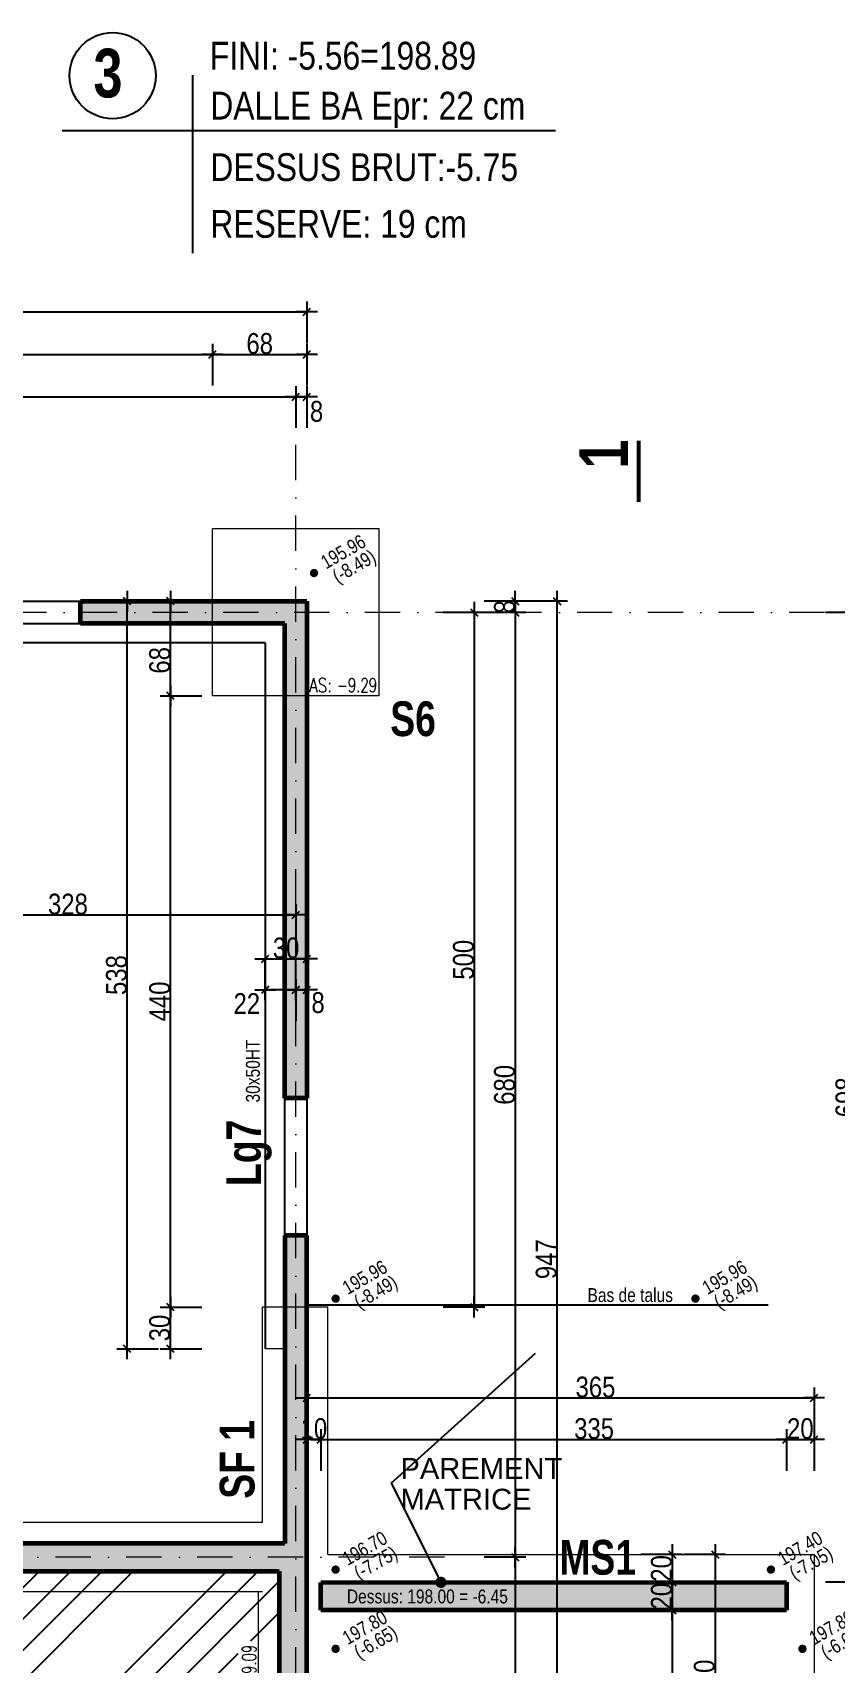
# Model space of a CAD drawing. Header units: centimetres. Extents: x 16433 to 114398, y -50094 to -12305.
# Drawn here: x 56530 to 57108, y -37058 to -35885 of the extents above; entities that cross this region are included whole.
import ezdxf
from ezdxf.enums import TextEntityAlignment as Align

# ---------------------------------------------------------------- set-up
doc = ezdxf.new("R2010")
doc.units = ezdxf.units.CM
doc.header["$LTSCALE"] = 0.5
doc.linetypes.add('TIRETPTX2', pattern=[50.8, 25.4, -12.7, 0, -12.7])
doc.layers.get('DEFPOINTS').update_dxf_attribs({"linetype": 'CONTINUOUS'})
for name, color, linetype in [('01_cote_gen', 4, 'CONTINUOUS'), ('01_linteaux', 2, 'CONTINUOUS'), ('01_poch_murs', 253, 'CONTINUOUS'), ('01_texte', 230, 'CONTINUOUS'), ('AA_COTES', 2, 'CONTINUOUS')]:
    doc.layers.add(name, color=color, linetype=linetype)
for name, color, linetype, lineweight in [('01_murs_coup', 5, 'CONTINUOUS', 60), ('01_sem', 42, 'CONTINUOUS', 15), ('01_tram_axes', 2, 'TIRETPTX2', 9)]:
    doc.layers.add(name, color=color, linetype=linetype, lineweight=lineweight)
doc.styles.add('ARIAL', font='arial.ttf')
doc.styles.add('ARIAL NA', font='ARIALN.TTF')
doc.styles.add('impact', font='impact.ttf')
doc.styles.add('MATTE_TXT', font='arial.ttf')
doc.styles.add('SIMPLEX1', font='SIMPLEX.shx', dxfattribs={"width": 0.8, "height": 10})
doc.styles.add('STYLE2', font='ARIALN.TTF')
doc.dimstyles.new('JB50', dxfattribs={"dimscale": 0.1, "dimtxt": 150, "dimasz": 15, "dimexe": 0.1, "dimexo": 0.1, "dimgap": 0.09, "dimtad": 1, "dimdec": 1, "dimdsep": 46, "dimtxsty": 'STYLE2', "dimblk1": 'BOND_G', "dimblk2": 'BOND_D', "dimsah": 1, "dimcen": 1.5, "dimdle": 0.01, "dimse1": 1, "dimse2": 1, "dimclrd": 4, "dimclre": 2, "dimclrt": 6, "dimazin": 2, "dimtfac": 2.333333, "dimtdec": 1, "dimtix": 1, "dimtmove": 2, "dimatfit": 3, "dimldrblk": 'BOND_G', "dimfxl": 1, "dimtolj": 1, "dimtzin": 0, "dimarcsym": 0})

# ---------------------------------------------------------------- blocks, each defined once
blk = doc.blocks.new('BOND_G')
at = {"layer": 'AA_COTES', "color": 0}
for p, q in [((0, -5), (0, 15)), ((5, 0), (-5, 0)), ((1.77, 1.77), (-1.77, -1.77))]:
    blk.add_line(p, q, dxfattribs=at)
blk = doc.blocks.new('BOND_D')
at = {"layer": 'AA_COTES', "color": 0}
for p, q in [((5, 0), (-5, 0)), ((-1.77, -1.77), (1.77, 1.77)), ((0, 5), (0, -15))]:
    blk.add_line(p, q, dxfattribs=at)
blk = doc.blocks.new('*D3210')
at = {"layer": '01_cote_gen', "color": 4, "lineweight": -2, "transparency": 16777216}
blk.add_line((56848.2, -36303.3), (56848.2, -36800.3), dxfattribs=at)
at = {"layer": 'DEFPOINTS', "color": 0}
for p in [(56826.8, -36301.8), (56745.8, -36801.8), (56848.2, -36801.8)]:
    blk.add_point(p, dxfattribs=at)
at = {"layer": '01_cote_gen', "color": 4, "lineweight": -2, "transparency": 16777216, "xscale": 1.5, "yscale": 1.5, "zscale": 1.5}
for name, p, rotation in [('BOND_G', (56848.2, -36301.8), 90), ('BOND_D', (56848.2, -36801.8), 270)]:
    blk.add_blockref(name, p, dxfattribs=dict(at, rotation=rotation))
at = {"layer": '01_cote_gen', "color": 6, "transparency": 16777216, "insert": (56840.5, -36551.8), "char_height": 15, "attachment_point": 5, "rotation": 90, "style": 'STYLE2'}
blk.add_mtext('\\A1;500', dxfattribs=at)
blk = doc.blocks.new('*D3212')
at = {"layer": '01_cote_gen', "color": 4, "lineweight": -2, "transparency": 16777216}
blk.add_line((55962.3, -36146.6), (56718.3, -36146.6), dxfattribs=at)
at = {"layer": 'DEFPOINTS', "color": 0}
for p in [(56719.8, -36146.6), (55960.8, -36179.4), (56719.8, -36173.1)]:
    blk.add_point(p, dxfattribs=at)
at = {"layer": '01_cote_gen', "color": 4, "lineweight": -2, "transparency": 16777216, "xscale": 1.5, "yscale": 1.5, "zscale": 1.5, "rotation": 180}
blk.add_blockref('BOND_G', (55960.8, -36146.6), dxfattribs=at)
at = {"layer": '01_cote_gen', "color": 4, "lineweight": -2, "transparency": 16777216, "xscale": 1.5, "yscale": 1.5, "zscale": 1.5}
blk.add_blockref('BOND_D', (56719.8, -36146.6), dxfattribs=at)
at = {"layer": '01_cote_gen', "color": 6, "transparency": 16777216, "insert": (56340.3, -36138.9), "char_height": 15, "attachment_point": 5, "style": 'STYLE2'}
blk.add_mtext('\\A1;759', dxfattribs=at)
blk = doc.blocks.new('*D3217')
at = {"layer": '01_cote_gen', "color": 4, "lineweight": -2, "transparency": 16777216}
blk.add_line((56022.3, -36116.1), (56658.3, -36116.1), dxfattribs=at)
at = {"layer": 'DEFPOINTS', "color": 0}
for p in [(56659.8, -36116.1), (56020.8, -36138.6), (56659.8, -36241.8)]:
    blk.add_point(p, dxfattribs=at)
at = {"layer": '01_cote_gen', "color": 4, "lineweight": -2, "transparency": 16777216, "xscale": 1.5, "yscale": 1.5, "zscale": 1.5, "rotation": 180}
blk.add_blockref('BOND_G', (56020.8, -36116.1), dxfattribs=at)
at = {"layer": '01_cote_gen', "color": 4, "lineweight": -2, "transparency": 16777216, "xscale": 1.5, "yscale": 1.5, "zscale": 1.5}
blk.add_blockref('BOND_D', (56659.8, -36116.1), dxfattribs=at)
at = {"layer": '01_cote_gen', "color": 6, "transparency": 16777216, "insert": (56340.3, -36108.4), "char_height": 15, "attachment_point": 5, "style": 'STYLE2'}
blk.add_mtext('\\A1;639', dxfattribs=at)
blk = doc.blocks.new('*D3218')
at = {"layer": '01_cote_gen', "color": 4, "lineweight": -2, "transparency": 16777216}
blk.add_line((56661.3, -36116.1), (56726.3, -36116.1), dxfattribs=at)
at = {"layer": 'DEFPOINTS', "color": 0}
for p in [(56727.8, -36116.1), (56659.8, -36138.6), (56727.8, -36286.8)]:
    blk.add_point(p, dxfattribs=at)
at = {"layer": '01_cote_gen', "color": 4, "lineweight": -2, "transparency": 16777216, "xscale": 1.5, "yscale": 1.5, "zscale": 1.5, "rotation": 180}
blk.add_blockref('BOND_G', (56659.8, -36116.1), dxfattribs=at)
at = {"layer": '01_cote_gen', "color": 4, "lineweight": -2, "transparency": 16777216, "xscale": 1.5, "yscale": 1.5, "zscale": 1.5}
blk.add_blockref('BOND_D', (56727.8, -36116.1), dxfattribs=at)
at = {"layer": '01_cote_gen', "color": 6, "transparency": 16777216, "insert": (56693.8, -36108.4), "char_height": 15, "attachment_point": 5, "style": 'STYLE2'}
blk.add_mtext('\\A1;68', dxfattribs=at)
blk = doc.blocks.new('*D3219')
at = {"layer": '01_cote_gen', "color": 4, "lineweight": -2, "transparency": 16777216}
blk.add_line((56721.3, -36146.6), (56726.3, -36146.6), dxfattribs=at)
at = {"layer": 'DEFPOINTS', "color": 0}
for p in [(56719.8, -36139.1), (56727.8, -36138.6), (56727.8, -36146.6)]:
    blk.add_point(p, dxfattribs=at)
at = {"layer": '01_cote_gen', "color": 4, "lineweight": -2, "transparency": 16777216, "xscale": 1.5, "yscale": 1.5, "zscale": 1.5, "rotation": 180}
blk.add_blockref('BOND_G', (56719.8, -36146.6), dxfattribs=at)
at = {"layer": '01_cote_gen', "color": 4, "lineweight": -2, "transparency": 16777216, "xscale": 1.5, "yscale": 1.5, "zscale": 1.5}
blk.add_blockref('BOND_D', (56727.8, -36146.6), dxfattribs=at)
at = {"layer": '01_cote_gen', "color": 6, "transparency": 16777216, "insert": (56734.7, -36157.2), "char_height": 15, "attachment_point": 5, "style": 'STYLE2'}
blk.add_mtext('\\A1;8', dxfattribs=at)
blk = doc.blocks.new('*D3223')
at = {"layer": '01_cote_gen', "color": 4, "lineweight": -2, "transparency": 16777216}
blk.add_line((56877.7, -36303.3), (56877.7, -36980.3), dxfattribs=at)
at = {"layer": 'DEFPOINTS', "color": 0}
for p in [(56811.1, -36301.8), (56799.4, -36981.8), (56877.7, -36981.8)]:
    blk.add_point(p, dxfattribs=at)
at = {"layer": '01_cote_gen', "color": 4, "lineweight": -2, "transparency": 16777216, "xscale": 1.5, "yscale": 1.5, "zscale": 1.5}
for name, p, rotation in [('BOND_G', (56877.7, -36301.8), 90), ('BOND_D', (56877.7, -36981.8), 270)]:
    blk.add_blockref(name, p, dxfattribs=dict(at, rotation=rotation))
at = {"layer": '01_cote_gen', "color": 6, "transparency": 16777216, "insert": (56870, -36641.8), "char_height": 15, "attachment_point": 5, "rotation": 90, "style": 'STYLE2'}
blk.add_mtext('\\A1;680', dxfattribs=at)
blk = doc.blocks.new('*D3224')
at = {"layer": '01_cote_gen', "color": 4, "lineweight": -2, "transparency": 16777216}
blk.add_line((56877.7, -36983.3), (56877.7, -37229.2), dxfattribs=at)
at = {"layer": 'DEFPOINTS', "color": 0}
for p in [(56855.2, -36981.8), (56826.8, -37230.7), (56877.7, -37230.7)]:
    blk.add_point(p, dxfattribs=at)
at = {"layer": '01_cote_gen', "color": 4, "lineweight": -2, "transparency": 16777216, "xscale": 1.5, "yscale": 1.5, "zscale": 1.5}
for name, p, rotation in [('BOND_G', (56877.7, -36981.8), 90), ('BOND_D', (56877.7, -37230.7), 270)]:
    blk.add_blockref(name, p, dxfattribs=dict(at, rotation=rotation))
at = {"layer": '01_cote_gen', "color": 6, "transparency": 16777216, "insert": (56870, -37106.3), "char_height": 15, "attachment_point": 5, "rotation": 90, "style": 'STYLE2'}
blk.add_mtext('\\A1;249', dxfattribs=at)
blk = doc.blocks.new('*D3234')
at = {"layer": '01_cote_gen', "color": 4, "lineweight": -2, "transparency": 16777216}
blk.add_line((56393.3, -36519.4), (56718.3, -36519.4), dxfattribs=at)
at = {"layer": 'DEFPOINTS', "color": 0}
for p in [(56719.8, -36519.4), (56719.8, -36530.1), (56391.8, -36541.9)]:
    blk.add_point(p, dxfattribs=at)
at = {"layer": '01_cote_gen', "color": 4, "lineweight": -2, "transparency": 16777216, "xscale": 1.5, "yscale": 1.5, "zscale": 1.5, "rotation": 180}
blk.add_blockref('BOND_G', (56391.8, -36519.4), dxfattribs=at)
at = {"layer": '01_cote_gen', "color": 4, "lineweight": -2, "transparency": 16777216, "xscale": 1.5, "yscale": 1.5, "zscale": 1.5}
blk.add_blockref('BOND_D', (56719.8, -36519.4), dxfattribs=at)
at = {"layer": '01_cote_gen', "color": 6, "transparency": 16777216, "insert": (56555.8, -36511.8), "char_height": 15, "attachment_point": 5, "style": 'STYLE2'}
blk.add_mtext('\\A1;328', dxfattribs=at)
blk = doc.blocks.new('*D3239')
at = {"layer": '01_cote_gen', "color": 4, "lineweight": -2, "transparency": 16777216}
blk.add_line((57123.3, -36303.3), (57123.3, -36998.3), dxfattribs=at)
at = {"layer": 'DEFPOINTS', "color": 0}
for p in [(56885.2, -36301.8), (57100.8, -36999.8), (57123.3, -36999.8)]:
    blk.add_point(p, dxfattribs=at)
at = {"layer": '01_cote_gen', "color": 4, "lineweight": -2, "transparency": 16777216, "xscale": 1.5, "yscale": 1.5, "zscale": 1.5}
for name, p, rotation in [('BOND_G', (57123.3, -36301.8), 90), ('BOND_D', (57123.3, -36999.8), 270)]:
    blk.add_blockref(name, p, dxfattribs=dict(at, rotation=rotation))
at = {"layer": '01_cote_gen', "color": 6, "transparency": 16777216, "insert": (57115.7, -36650.8), "char_height": 15, "attachment_point": 5, "rotation": 90, "style": 'STYLE2'}
blk.add_mtext('\\A1;698', dxfattribs=at)
blk = doc.blocks.new('*D3240')
at = {"layer": '01_cote_gen', "color": 4, "lineweight": -2, "transparency": 16777216}
blk.add_line((56990.6, -36981.3), (56990.6, -36998.3), dxfattribs=at)
at = {"layer": 'DEFPOINTS', "color": 0}
for p in [(56914, -36979.8), (56894, -36999.8), (56990.6, -36999.8)]:
    blk.add_point(p, dxfattribs=at)
at = {"layer": '01_cote_gen', "color": 4, "lineweight": -2, "transparency": 16777216, "xscale": 1.5, "yscale": 1.5, "zscale": 1.5}
for name, p, rotation in [('BOND_G', (56990.6, -36979.8), 90), ('BOND_D', (56990.6, -36999.8), 270)]:
    blk.add_blockref(name, p, dxfattribs=dict(at, rotation=rotation))
at = {"layer": '01_cote_gen', "color": 6, "transparency": 16777216, "insert": (56982.9, -36989.8), "char_height": 15, "attachment_point": 5, "rotation": 90, "style": 'STYLE2'}
blk.add_mtext('\\A1;20', dxfattribs=at)
blk = doc.blocks.new('*D3241')
at = {"layer": '01_cote_gen', "color": 4, "lineweight": -2, "transparency": 16777216}
blk.add_line((56990.6, -37001.3), (56990.6, -37018.3), dxfattribs=at)
at = {"layer": 'DEFPOINTS', "color": 0}
for p in [(56938.6, -36999.8), (56894, -37019.8), (56990.6, -37019.8)]:
    blk.add_point(p, dxfattribs=at)
at = {"layer": '01_cote_gen', "color": 4, "lineweight": -2, "transparency": 16777216, "xscale": 1.5, "yscale": 1.5, "zscale": 1.5}
for name, p, rotation in [('BOND_G', (56990.6, -36999.8), 90), ('BOND_D', (56990.6, -37019.8), 270)]:
    blk.add_blockref(name, p, dxfattribs=dict(at, rotation=rotation))
at = {"layer": '01_cote_gen', "color": 6, "transparency": 16777216, "insert": (56982.9, -37009.8), "char_height": 15, "attachment_point": 5, "rotation": 90, "style": 'STYLE2'}
blk.add_mtext('\\A1;20', dxfattribs=at)
blk = doc.blocks.new('*D3242')
at = {"layer": '01_cote_gen', "color": 4, "lineweight": -2, "transparency": 16777216}
blk.add_line((56990.6, -37021.3), (56990.6, -37158.3), dxfattribs=at)
at = {"layer": 'DEFPOINTS', "color": 0}
for p in [(56968.1, -37019.8), (56914, -37159.8), (56990.6, -37159.8)]:
    blk.add_point(p, dxfattribs=at)
at = {"layer": '01_cote_gen', "color": 4, "lineweight": -2, "transparency": 16777216, "xscale": 1.5, "yscale": 1.5, "zscale": 1.5}
for name, p, rotation in [('BOND_G', (56990.6, -37019.8), 90), ('BOND_D', (56990.6, -37159.8), 270)]:
    blk.add_blockref(name, p, dxfattribs=dict(at, rotation=rotation))
at = {"layer": '01_cote_gen', "color": 6, "transparency": 16777216, "insert": (56982.9, -37089.8), "char_height": 15, "attachment_point": 5, "rotation": 90, "style": 'STYLE2'}
blk.add_mtext('\\A1;140', dxfattribs=at)
blk = doc.blocks.new('*D3243')
at = {"layer": '01_cote_gen', "color": 4, "lineweight": -2, "transparency": 16777216}
blk.add_line((57021.5, -36981.3), (57021.5, -37158.3), dxfattribs=at)
at = {"layer": 'DEFPOINTS', "color": 0}
for p in [(56998.1, -36979.8), (56998.1, -37159.8), (57021.5, -37159.8)]:
    blk.add_point(p, dxfattribs=at)
at = {"layer": '01_cote_gen', "color": 4, "lineweight": -2, "transparency": 16777216, "xscale": 1.5, "yscale": 1.5, "zscale": 1.5}
for name, p, rotation in [('BOND_G', (57021.5, -36979.8), 90), ('BOND_D', (57021.5, -37159.8), 270)]:
    blk.add_blockref(name, p, dxfattribs=dict(at, rotation=rotation))
at = {"layer": '01_cote_gen', "color": 6, "transparency": 16777216, "insert": (57013.8, -37069.8), "char_height": 15, "attachment_point": 5, "rotation": 90, "style": 'STYLE2'}
blk.add_mtext('\\A1;180', dxfattribs=at)
blk = doc.blocks.new('*D3244')
at = {"layer": '01_cote_gen', "color": 4, "lineweight": -2, "transparency": 16777216}
blk.add_line((55195.3, -36085.6), (56726.3, -36085.6), dxfattribs=at)
at = {"layer": 'DEFPOINTS', "color": 0}
for p in [(56727.8, -36085.6), (55193.8, -36108.6), (56727.8, -36108.6)]:
    blk.add_point(p, dxfattribs=at)
at = {"layer": '01_cote_gen', "color": 4, "lineweight": -2, "transparency": 16777216, "xscale": 1.5, "yscale": 1.5, "zscale": 1.5, "rotation": 180}
blk.add_blockref('BOND_G', (55193.8, -36085.6), dxfattribs=at)
at = {"layer": '01_cote_gen', "color": 4, "lineweight": -2, "transparency": 16777216, "xscale": 1.5, "yscale": 1.5, "zscale": 1.5}
blk.add_blockref('BOND_D', (56727.8, -36085.6), dxfattribs=at)
at = {"layer": '01_cote_gen', "color": 6, "transparency": 16777216, "insert": (55960.8, -36077.9), "char_height": 15, "attachment_point": 5, "style": 'STYLE2'}
blk.add_mtext('\\A1;1534', dxfattribs=at)
blk = doc.blocks.new('*D3534')
at = {"layer": '01_cote_gen', "color": 4, "lineweight": -2, "transparency": 16777216}
for p, q in [((56726.3, -36897), (56724.8, -36897)), ((56737.8, -36897), (56727.8, -36897)), ((56739.3, -36897), (56740.8, -36897))]:
    blk.add_line(p, q, dxfattribs=at)
at = {"layer": 'DEFPOINTS', "color": 0}
for p in [(56727.8, -36897), (56727.8, -36923.9), (56737.8, -36999.8)]:
    blk.add_point(p, dxfattribs=at)
at = {"layer": '01_cote_gen', "color": 4, "lineweight": -2, "transparency": 16777216, "xscale": 1.5, "yscale": 1.5, "zscale": 1.5}
blk.add_blockref('BOND_D', (56727.8, -36897), dxfattribs=at)
at = {"layer": '01_cote_gen', "color": 4, "lineweight": -2, "transparency": 16777216, "xscale": 1.5, "yscale": 1.5, "zscale": 1.5, "rotation": 180}
blk.add_blockref('BOND_G', (56737.8, -36897), dxfattribs=at)
at = {"layer": '01_cote_gen', "color": 6, "transparency": 16777216, "insert": (56732.8, -36889.3), "char_height": 15, "attachment_point": 5, "style": 'STYLE2'}
blk.add_mtext('\\A1;10', dxfattribs=at)
blk = doc.blocks.new('*D3535')
at = {"layer": '01_cote_gen', "color": 4, "lineweight": -2, "transparency": 16777216}
blk.add_line((56739.3, -36897), (57071.3, -36897), dxfattribs=at)
at = {"layer": 'DEFPOINTS', "color": 0}
for p in [(57072.8, -36897), (56737.8, -36919.5), (57072.8, -36999.8)]:
    blk.add_point(p, dxfattribs=at)
at = {"layer": '01_cote_gen', "color": 4, "lineweight": -2, "transparency": 16777216, "xscale": 1.5, "yscale": 1.5, "zscale": 1.5, "rotation": 180}
blk.add_blockref('BOND_G', (56737.8, -36897), dxfattribs=at)
at = {"layer": '01_cote_gen', "color": 4, "lineweight": -2, "transparency": 16777216, "xscale": 1.5, "yscale": 1.5, "zscale": 1.5}
blk.add_blockref('BOND_D', (57072.8, -36897), dxfattribs=at)
at = {"layer": '01_cote_gen', "color": 6, "transparency": 16777216, "insert": (56934.4, -36889.3), "char_height": 15, "attachment_point": 5, "style": 'STYLE2'}
blk.add_mtext('\\A1;335', dxfattribs=at)
blk = doc.blocks.new('*D3536')
at = {"layer": '01_cote_gen', "color": 4, "lineweight": -2, "transparency": 16777216}
blk.add_line((57074.3, -36897), (57091.3, -36897), dxfattribs=at)
at = {"layer": 'DEFPOINTS', "color": 0}
for p in [(57092.8, -36897), (57072.8, -37009.8), (57092.8, -37009.8)]:
    blk.add_point(p, dxfattribs=at)
at = {"layer": '01_cote_gen', "color": 4, "lineweight": -2, "transparency": 16777216, "xscale": 1.5, "yscale": 1.5, "zscale": 1.5, "rotation": 180}
blk.add_blockref('BOND_G', (57072.8, -36897), dxfattribs=at)
at = {"layer": '01_cote_gen', "color": 4, "lineweight": -2, "transparency": 16777216, "xscale": 1.5, "yscale": 1.5, "zscale": 1.5}
blk.add_blockref('BOND_D', (57092.8, -36897), dxfattribs=at)
at = {"layer": '01_cote_gen', "color": 6, "transparency": 16777216, "insert": (57082.8, -36889.3), "char_height": 15, "attachment_point": 5, "style": 'STYLE2'}
blk.add_mtext('\\A1;20', dxfattribs=at)
blk = doc.blocks.new('*D3537')
at = {"layer": '01_cote_gen', "color": 4, "lineweight": -2, "transparency": 16777216}
blk.add_line((56729.3, -36867.1), (57091.3, -36867.1), dxfattribs=at)
at = {"layer": 'DEFPOINTS', "color": 0}
for p in [(57092.8, -36867.1), (56727.8, -36910.7), (57092.8, -36919.5)]:
    blk.add_point(p, dxfattribs=at)
at = {"layer": '01_cote_gen', "color": 4, "lineweight": -2, "transparency": 16777216, "xscale": 1.5, "yscale": 1.5, "zscale": 1.5, "rotation": 180}
blk.add_blockref('BOND_G', (56727.8, -36867.1), dxfattribs=at)
at = {"layer": '01_cote_gen', "color": 4, "lineweight": -2, "transparency": 16777216, "xscale": 1.5, "yscale": 1.5, "zscale": 1.5}
blk.add_blockref('BOND_D', (57092.8, -36867.1), dxfattribs=at)
at = {"layer": '01_cote_gen', "color": 6, "transparency": 16777216, "insert": (56935.4, -36859.4), "char_height": 15, "attachment_point": 5, "style": 'STYLE2'}
blk.add_mtext('\\A1;365', dxfattribs=at)
blk = doc.blocks.new('*D3538')
at = {"layer": '01_cote_gen', "color": 4, "lineweight": -2, "transparency": 16777216}
blk.add_line((56699.3, -36551.1), (56726.3, -36551.1), dxfattribs=at)
at = {"layer": 'DEFPOINTS', "color": 0}
for p in [(56697.8, -36554.1), (56727.8, -36551.1), (56727.8, -36554.1)]:
    blk.add_point(p, dxfattribs=at)
at = {"layer": '01_cote_gen', "color": 4, "lineweight": -2, "transparency": 16777216, "xscale": 1.5, "yscale": 1.5, "zscale": 1.5, "rotation": 180}
blk.add_blockref('BOND_G', (56697.8, -36551.1), dxfattribs=at)
at = {"layer": '01_cote_gen', "color": 4, "lineweight": -2, "transparency": 16777216, "xscale": 1.5, "yscale": 1.5, "zscale": 1.5}
blk.add_blockref('BOND_D', (56727.8, -36551.1), dxfattribs=at)
at = {"layer": '01_cote_gen', "color": 6, "transparency": 16777216, "insert": (56712.8, -36543.4), "char_height": 15, "attachment_point": 5, "style": 'STYLE2'}
blk.add_mtext('\\A1;30', dxfattribs=at)
blk = doc.blocks.new('*D3539')
at = {"layer": '01_cote_gen', "color": 4, "lineweight": -2, "transparency": 16777216}
blk.add_line((56721.3, -36573.4), (56726.3, -36573.4), dxfattribs=at)
at = {"layer": 'DEFPOINTS', "color": 0}
for p in [(56719.8, -36575.6), (56727.8, -36573.4), (56727.8, -36575.6)]:
    blk.add_point(p, dxfattribs=at)
at = {"layer": '01_cote_gen', "color": 4, "lineweight": -2, "transparency": 16777216, "xscale": 1.5, "yscale": 1.5, "zscale": 1.5, "rotation": 180}
blk.add_blockref('BOND_G', (56719.8, -36573.4), dxfattribs=at)
at = {"layer": '01_cote_gen', "color": 4, "lineweight": -2, "transparency": 16777216, "xscale": 1.5, "yscale": 1.5, "zscale": 1.5}
blk.add_blockref('BOND_D', (56727.8, -36573.4), dxfattribs=at)
at = {"layer": '01_cote_gen', "color": 6, "transparency": 16777216, "insert": (56735.8, -36582.7), "char_height": 15, "attachment_point": 5, "style": 'STYLE2'}
blk.add_mtext('\\A1;8', dxfattribs=at)
blk = doc.blocks.new('*D3540')
at = {"layer": '01_cote_gen', "color": 4, "lineweight": -2, "transparency": 16777216}
blk.add_line((56718.3, -36573.4), (56699.3, -36573.4), dxfattribs=at)
at = {"layer": 'DEFPOINTS', "color": 0}
for p in [(56697.8, -36573.4), (56697.8, -36580.9), (56719.8, -36580.9)]:
    blk.add_point(p, dxfattribs=at)
at = {"layer": '01_cote_gen', "color": 4, "lineweight": -2, "transparency": 16777216, "xscale": 1.5, "yscale": 1.5, "zscale": 1.5, "rotation": 180}
blk.add_blockref('BOND_D', (56697.8, -36573.4), dxfattribs=at)
at = {"layer": '01_cote_gen', "color": 4, "lineweight": -2, "transparency": 16777216, "xscale": 1.5, "yscale": 1.5, "zscale": 1.5}
blk.add_blockref('BOND_G', (56719.8, -36573.4), dxfattribs=at)
at = {"layer": '01_cote_gen', "color": 6, "transparency": 16777216, "insert": (56684.5, -36583.3), "char_height": 15, "attachment_point": 5, "style": 'STYLE2'}
blk.add_mtext('\\A1;22', dxfattribs=at)
blk = doc.blocks.new('*D3541')
at = {"layer": '01_cote_gen', "color": 4, "lineweight": -2, "transparency": 16777216}
blk.add_line((56629.6, -36830.3), (56629.6, -36803.3), dxfattribs=at)
at = {"layer": 'DEFPOINTS', "color": 0}
for p in [(56629.6, -36801.8), (56652.1, -36801.8), (56652.1, -36831.8)]:
    blk.add_point(p, dxfattribs=at)
at = {"layer": '01_cote_gen', "color": 4, "lineweight": -2, "transparency": 16777216, "xscale": 1.5, "yscale": 1.5, "zscale": 1.5}
for name, p, rotation in [('BOND_D', (56629.6, -36801.8), 90), ('BOND_G', (56629.6, -36831.8), 270)]:
    blk.add_blockref(name, p, dxfattribs=dict(at, rotation=rotation))
at = {"layer": '01_cote_gen', "color": 6, "transparency": 16777216, "insert": (56621.9, -36816.8), "char_height": 15, "attachment_point": 5, "rotation": 90, "style": 'STYLE2'}
blk.add_mtext('\\A1;30', dxfattribs=at)
blk = doc.blocks.new('*D3553')
at = {"layer": '01_cote_gen', "color": 4, "lineweight": -2, "transparency": 16777216}
blk.add_line((56907.7, -36295.3), (56907.7, -37239.2), dxfattribs=at)
at = {"layer": 'DEFPOINTS', "color": 0}
for p in [(56618.9, -36293.8), (56642.8, -37240.7), (56907.7, -37240.7)]:
    blk.add_point(p, dxfattribs=at)
at = {"layer": '01_cote_gen', "color": 4, "lineweight": -2, "transparency": 16777216, "xscale": 1.5, "yscale": 1.5, "zscale": 1.5}
for name, p, rotation in [('BOND_G', (56907.7, -36293.8), 90), ('BOND_D', (56907.7, -37240.7), 270)]:
    blk.add_blockref(name, p, dxfattribs=dict(at, rotation=rotation))
at = {"layer": '01_cote_gen', "color": 6, "transparency": 16777216, "insert": (56900, -36767.3), "char_height": 15, "attachment_point": 5, "rotation": 90, "style": 'STYLE2'}
blk.add_mtext('\\A1;947', dxfattribs=at)
blk = doc.blocks.new('*D3554')
at = {"layer": '01_cote_gen', "color": 4, "lineweight": -2, "transparency": 16777216}
for p, q in [((56877.7, -36292.3), (56877.7, -36290.8)), ((56877.7, -36301.8), (56877.7, -36293.8)), ((56877.7, -36303.3), (56877.7, -36304.8))]:
    blk.add_line(p, q, dxfattribs=at)
at = {"layer": 'DEFPOINTS', "color": 0}
for p in [(56877.7, -36293.8), (56891.4, -36293.8), (56870.2, -36301.8)]:
    blk.add_point(p, dxfattribs=at)
at = {"layer": '01_cote_gen', "color": 4, "lineweight": -2, "transparency": 16777216, "xscale": 1.5, "yscale": 1.5, "zscale": 1.5}
for name, p, rotation in [('BOND_D', (56877.7, -36293.8), 270), ('BOND_G', (56877.7, -36301.8), 90)]:
    blk.add_blockref(name, p, dxfattribs=dict(at, rotation=rotation))
at = {"layer": '01_cote_gen', "color": 6, "transparency": 16777216, "insert": (56870, -36297.8), "char_height": 15, "attachment_point": 5, "rotation": 90, "style": 'STYLE2'}
blk.add_mtext('\\A1;8', dxfattribs=at)
blk = doc.blocks.new('*D4288')
at = {"layer": '01_cote_gen', "color": 4, "lineweight": -2, "ltscale": 2, "transparency": 16777216}
blk.add_line((56598.5, -36830.3), (56598.5, -36295.3), dxfattribs=at)
at = {"layer": 'DEFPOINTS', "color": 0, "ltscale": 2}
for p in [(56598.5, -36293.8), (56676.5, -36293.8), (56652.1, -36831.8)]:
    blk.add_point(p, dxfattribs=at)
at = {"layer": '01_cote_gen', "color": 4, "lineweight": -2, "ltscale": 2, "transparency": 16777216, "xscale": 1.5, "yscale": 1.5, "zscale": 1.5}
for name, p, rotation in [('BOND_D', (56598.5, -36293.8), 90), ('BOND_G', (56598.5, -36831.8), 270)]:
    blk.add_blockref(name, p, dxfattribs=dict(at, rotation=rotation))
at = {"layer": '01_cote_gen', "color": 6, "ltscale": 2, "transparency": 16777216, "insert": (56590.8, -36562.8), "char_height": 15, "attachment_point": 5, "rotation": 90, "style": 'STYLE2'}
blk.add_mtext('\\A1;538', dxfattribs=at)
blk = doc.blocks.new('*D4289')
at = {"layer": '01_cote_gen', "color": 4, "lineweight": -2, "ltscale": 2, "transparency": 16777216}
blk.add_line((56629.6, -36800.3), (56629.6, -36363.3), dxfattribs=at)
at = {"layer": 'DEFPOINTS', "color": 0, "ltscale": 2}
for p in [(56629.6, -36361.8), (56652.1, -36361.8), (56652.1, -36801.8)]:
    blk.add_point(p, dxfattribs=at)
at = {"layer": '01_cote_gen', "color": 4, "lineweight": -2, "ltscale": 2, "transparency": 16777216, "xscale": 1.5, "yscale": 1.5, "zscale": 1.5}
for name, p, rotation in [('BOND_D', (56629.6, -36361.8), 90), ('BOND_G', (56629.6, -36801.8), 270)]:
    blk.add_blockref(name, p, dxfattribs=dict(at, rotation=rotation))
at = {"layer": '01_cote_gen', "color": 6, "ltscale": 2, "transparency": 16777216, "insert": (56621.9, -36581.8), "char_height": 15, "attachment_point": 5, "rotation": 90, "style": 'STYLE2'}
blk.add_mtext('\\A1;440', dxfattribs=at)
blk = doc.blocks.new('*D4290')
at = {"layer": '01_cote_gen', "color": 4, "lineweight": -2, "ltscale": 2, "transparency": 16777216}
blk.add_line((56629.6, -36360.3), (56629.6, -36295.3), dxfattribs=at)
at = {"layer": 'DEFPOINTS', "color": 0, "ltscale": 2}
for p in [(56629.6, -36293.8), (56630.8, -36293.8), (56652.1, -36361.8)]:
    blk.add_point(p, dxfattribs=at)
at = {"layer": '01_cote_gen', "color": 4, "lineweight": -2, "ltscale": 2, "transparency": 16777216, "xscale": 1.5, "yscale": 1.5, "zscale": 1.5}
for name, p, rotation in [('BOND_D', (56629.6, -36293.8), 90), ('BOND_G', (56629.6, -36361.8), 270)]:
    blk.add_blockref(name, p, dxfattribs=dict(at, rotation=rotation))
at = {"layer": '01_cote_gen', "color": 6, "ltscale": 2, "transparency": 16777216, "insert": (56621.9, -36336.3), "char_height": 15, "attachment_point": 5, "rotation": 90, "style": 'STYLE2'}
blk.add_mtext('\\A1;68', dxfattribs=at)

msp = doc.modelspace()

# ---------------------------------------------------------------- hatches: boundary and pattern name
at = {"layer": '01_poch_murs', "ltscale": 2}
h = msp.add_hatch(color=256, dxfattribs=at)
h.dxf.hatch_style = 1
h.paths.add_polyline_path([(55407.805, -36293.782), (55193.799, -36293.782), (55193.799, -36710.78), (55209.799, -36710.78), (55209.799, -36309.782), (55407.805, -36309.782)])
h.paths.add_polyline_path([(55756.777, -36293.782), (55506.805, -36293.782), (55506.805, -36309.782), (55756.777, -36309.782)])
h.paths.add_polyline_path([(56074.765, -36293.782), (55855.765, -36293.782), (55855.765, -36309.782), (55951.802, -36309.782), (55951.802, -36772.786), (55876.826, -36772.786), (55876.826, -36790.786), (55951.802, -36790.786), (55951.802, -36971.782), (55969.802, -36971.782), (55969.802, -36790.786), (56044.802, -36790.786), (56044.802, -36772.786), (55969.802, -36772.786), (55969.802, -36309.782), (56074.765, -36309.782)])
h.paths.add_polyline_path([(56465.806, -36293.782), (56173.791, -36293.782), (56173.791, -36309.782), (56465.806, -36309.782)])
h.paths.add_polyline_path([(56727.809, -36293.782), (56564.815, -36293.782), (56564.815, -36309.782), (56711.809, -36309.782), (56711.809, -36651.336), (56727.809, -36651.336)])
h.paths.add_polyline_path([(56727.809, -36750.336), (56711.809, -36750.336), (56711.809, -36971.782), (55209.799, -36971.782), (55209.799, -36809.78), (55193.799, -36809.78), (55193.799, -37316.781), (56040.801, -37316.781), (56040.802, -37240.748), (56727.809, -37240.748)])
h.paths.add_polyline_path([(56707.809, -36991.782), (56707.809, -37220.748), (56020.809, -37220.748), (56020.809, -37296.781), (55213.799, -37296.781), (55213.799, -36991.782)], flags=16)
h.paths.add_polyline_path([(57072.832, -36999.786), (56737.823, -36999.836), (56737.809, -37019.786), (57072.832, -37019.786)])
h.paths.add_polyline_path([(56727.797, -37519.791), (56711.797, -37519.791), (56711.797, -37758.795), (56727.797, -37758.795)])
h.paths.add_polyline_path([(56040.801, -37316.781), (56022.798, -37316.781), (56022.798, -37798.09), (56040.798, -37798.09)])
h.paths.add_polyline_path([(55898.802, -37316.781), (55880.802, -37316.781), (55880.802, -37798.09), (55898.802, -37798.09)])
h.paths.add_polyline_path([(55437.795, -37316.781), (55421.795, -37316.781), (55421.795, -37335.786), (55437.795, -37335.786)])
h.paths.add_polyline_path([(55437.795, -37434.786), (55421.795, -37434.786), (55421.795, -37585.784), (55335.802, -37585.784), (55335.802, -37601.784), (55437.795, -37601.784)])
h.paths.add_polyline_path([(55236.802, -37585.784), (55193.799, -37585.784), (55193.799, -37712.784), (55209.799, -37712.784), (55209.799, -37601.784), (55236.802, -37601.784)])
at = {"layer": '01_poch_murs'}
h = msp.add_hatch(dxfattribs=at)
h.set_pattern_fill('ANSI34', color=256, scale=5)
h.set_pattern_definition([(45, (157.42, -154.75), (-67.35192, 67.35192), []), (45, (179.87, -154.75), (-67.35192, 67.35192), []), (45, (202.32, -154.75), (-67.35192, 67.35192), []), (45, (224.78, -154.75), (-67.35192, 67.35192), [])])
h.paths.add_polyline_path([(56692.809, -37006.782), (55226.799, -37006.782), (55226.799, -37296.781), (56005.809, -37296.781), (56005.809, -37205.748), (56692.809, -37205.748)])
edge = h.paths.add_edge_path(flags=16)
edge.add_arc((55780.608, -37148.05), 30.98, 0, 360)
h.paths.add_polyline_path([(56707.809, -36991.782), (55960.802, -36991.782), (55960.802, -37006.782), (56692.809, -37006.782), (56692.809, -37205.748), (56031.799, -37205.748), (56031.799, -37220.748), (56707.809, -37220.748)])
h.paths.add_polyline_path([(56020.809, -37230.748), (56005.809, -37230.748), (56005.809, -37296.781), (55889.803, -37296.781), (56020.809, -37296.781)], flags=17)
h.paths.add_polyline_path([(55429.795, -37281.781), (55226.799, -37281.781), (55226.799, -37006.782), (55960.802, -37006.782), (55960.802, -36991.782), (55213.799, -36991.782), (55213.799, -37296.781), (55429.795, -37296.781)])
h.paths.add_polyline_path([(55226.126, -37210.352), (55252.739, -37210.352), (55252.739, -37179.124), (55226.126, -37179.124)], flags=16)
h.paths.add_polyline_path([(55342.177, -37269.073), (55342.177, -37242.46), (55310.949, -37242.46), (55310.949, -37269.073)], flags=16)
h.paths.add_polyline_path([(55342.177, -37033.862), (55342.177, -37007.249), (55310.949, -37007.249), (55310.949, -37033.862)], flags=16)
h.paths.add_polyline_path([(55984.191, -37114.35), (56010.804, -37114.35), (56010.804, -37083.122), (55984.191, -37083.122)], flags=16)
h.paths.add_polyline_path([(55563.21, -37085.122), (55599.38, -37085.122), (55599.38, -37053.894), (55563.21, -37053.894)], flags=16)
h.paths.add_polyline_path([(56322.216, -37085.122), (56358.385, -37085.122), (56358.385, -37053.894), (56322.216, -37053.894)], flags=16)
h.paths.add_polyline_path([(56357.801, -37114.094), (56393.971, -37114.094), (56393.971, -37082.866), (56357.801, -37082.866)], flags=16)
h.paths.add_polyline_path([(55997.286, -37138.127), (56023.9, -37138.127), (56023.9, -37106.899), (55997.286, -37106.899)], flags=16)
h.paths.add_polyline_path([(56041.875, -37137.871), (56058.931, -37137.871), (56058.931, -37106.643), (56041.875, -37106.643)], flags=16)
h.paths.add_polyline_path([(55760.087, -37172.419), (55794.45, -37172.419), (55794.45, -37119.919), (55760.087, -37119.919)], flags=16)
h.paths.add_polyline_path([(56693.355, -37076.511), (56693.355, -37041.845), (56678.355, -37041.845), (56678.355, -37076.511)], flags=16)
h.paths.add_polyline_path([(56693.74, -37096.956), (56693.74, -37075.194), (56678.74, -37075.194), (56678.74, -37096.956)], flags=16)
h.paths.add_polyline_path([(56149.269, -37205.353), (56171.031, -37205.353), (56171.031, -37190.353), (56149.269, -37190.353)], flags=16)
h.paths.add_polyline_path([(56169.093, -37205.353), (56203.76, -37205.353), (56203.76, -37190.353), (56169.093, -37190.353)], flags=16)
h.paths.add_polyline_path([(55327.571, -37281.387), (55349.332, -37281.387), (55349.332, -37266.387), (55327.571, -37266.387)], flags=16)
h.paths.add_polyline_path([(55347.395, -37281.387), (55382.062, -37281.387), (55382.062, -37266.387), (55347.395, -37266.387)], flags=16)
h.paths.add_polyline_path([(55238.931, -37284.644), (55298.513, -37284.644), (55298.513, -37245.569), (55238.931, -37245.569)], flags=16)
h.paths.add_polyline_path([(56006.901, -37271.143), (56006.901, -37211.562), (55967.826, -37211.562), (55967.826, -37271.143)], flags=17)
h.paths.add_polyline_path([(56060.654, -37209.24), (56114.661, -37209.24), (56114.661, -37170.165), (56060.654, -37170.165)], flags=16)
h.paths.add_polyline_path([(56697.907, -37206.625), (56697.907, -37147.044), (56658.832, -37147.044), (56658.832, -37206.625)], flags=16)

# ---------------------------------------------------------------- linework, layer by layer
at = {"layer": '01_linteaux'}
for p, q in [((56465.806, -36293.782), (56564.815, -36293.782)), ((56465.806, -36309.782), (56564.815, -36309.782)), ((56697.809, -36323.782), (55209.799, -36323.782)), ((56697.809, -36323.782), (56697.809, -36831.782)), ((56711.809, -36750.336), (56711.809, -36651.336)), ((56727.809, -36651.336), (56727.809, -36750.336)), ((57059.711, -36800.336), (56727.809, -36800.336))]:
    msp.add_line(p, q, dxfattribs=at)
at = {"layer": '01_murs_coup'}
for p, q in [((56564.815, -36293.782), (56727.809, -36293.782)), ((56564.815, -36309.782), (56564.815, -36293.782)), ((56727.809, -36293.782), (56727.809, -36651.336)), ((56711.809, -36309.782), (56564.815, -36309.782)), ((56711.809, -36651.336), (56711.809, -36309.782)), ((56727.809, -36651.336), (56711.809, -36651.336)), ((56727.809, -36750.336), (56711.809, -36750.336)), ((56711.809, -36750.336), (56711.809, -36971.782)), ((56727.809, -37240.748), (56727.809, -36750.336)), ((56711.809, -36971.782), (55209.799, -36971.782)), ((55213.799, -36991.782), (56707.809, -36991.782)), ((56707.809, -36991.782), (56707.809, -37220.748)), ((56737.809, -37019.786), (56737.823, -36999.836)), ((56737.823, -36999.836), (57072.832, -36999.786)), ((57072.832, -36999.786), (57072.832, -37019.786)), ((57072.832, -37019.786), (56737.809, -37019.786))]:
    msp.add_line(p, q, dxfattribs=at)
at = {"layer": '01_sem', "ltscale": 2}
for p, q in [((56779.809, -36241.782), (56659.809, -36241.782)), ((56659.809, -36361.782), (56659.809, -36241.782)), ((56779.809, -36361.782), (56779.809, -36241.782)), ((56779.809, -36361.782), (56659.809, -36361.782)), ((56742.809, -36801.782), (56695.778, -36801.782)), ((56695.778, -36956.782), (56695.778, -36801.782)), ((56742.809, -36979.836), (56742.809, -36801.782)), ((56711.809, -36831.782), (56697.809, -36831.782)), ((56695.778, -36956.782), (55226.799, -36956.782)), ((56742.809, -36979.836), (57092.832, -36979.783)), ((57092.832, -36979.783), (57092.832, -37159.786)), ((56695.778, -37006.782), (55226.799, -37006.782)), ((56692.809, -37205.748), (56692.809, -37006.782))]:
    msp.add_line(p, q, dxfattribs=at)
at = {"layer": '01_texte'}
for p, q in [((56645.554, -35915.167), (56645.554, -36043.189)), ((56551.735, -35955.099), (56906.687, -35955.099)), ((56788.333, -36928.368), (56892.203, -36835)), ((56788.333, -36928.368), (56824.177, -36999.823))]:
    msp.add_line(p, q, dxfattribs=at)
at = {"layer": '01_texte', "const_width": 3}
msp.add_lwpolyline([(56966.422, -36178.22), (56966.422, -36222.472)], dxfattribs=at)
at = {"layer": '01_texte'}
for points, const_width in [([(56731.397, -36273.503, 1), (56734.397, -36273.503, 1)], 3), ([(56746.92, -36795.674, 1), (56749.92, -36795.674, 1)], 3), ([(57005.81, -36795.674, 1), (57008.81, -36795.674, 1)], 3), ([(56746.92, -36990.686, 1), (56749.92, -36990.686, 1)], 3), ([(57060.14, -36990.686, 1), (57063.14, -36990.686, 1)], 3), ([(56822.177, -36999.823, 1), (56826.177, -36999.823, 1)], 4), ([(56746.92, -37047.697, 1), (56749.92, -37047.697, 1)], 3), ([(57082.779, -37047.697, 1), (57085.779, -37047.697, 1)], 3)]:
    msp.add_lwpolyline(points, format="xyb", close=True, dxfattribs=dict(at, const_width=const_width))
msp.add_circle((56587.963, -35915.54), 30.98, dxfattribs=at)
at = {"layer": '01_tram_axes', "ltscale": 2}
for p, q in [((56719.809, -37835.48), (56719.809, -36162.313)), ((57100.2, -36301.782), (55066.519, -36301.782)), ((56826.802, -36981.782), (55066.519, -36981.782))]:
    msp.add_line(p, q, dxfattribs=at)

# ---------------------------------------------------------------- texts
at = {"layer": '01_texte', "style": 'impact'}
msp.add_text('3', height=35, dxfattribs=at).set_placement((56584.624, -35913.659), align=Align.MIDDLE_CENTER)
at = {"layer": '01_texte'}
for s, height, style, p in [('FINI: -5.56=198.89', 20, 'ARIAL NA', (56657.893, -35911.152)), ('DALLE BA Epr: 22 cm', 20, 'ARIAL NA', (56658.256, -35947.115)), ('DESSUS BRUT:-5.75', 20, 'ARIAL NA', (56658.256, -35991.359)), ('RESERVE: 19 cm', 20, 'ARIAL NA', (56658.256, -36032.199)), ('PAREMENT', 15, 'ARIAL', (56795.084, -36925.404)), ('MATRICE', 15, 'ARIAL', (56795.084, -36947.487))]:
    msp.add_text(s, height=height, dxfattribs=dict(at, style=style)).set_placement(p)
at = {"layer": '01_texte', "style": 'impact'}
for s, height, p in [('1', 35, (56969.275, -36187.879)), ('Lg7', 25, (56702.326, -36690.768)), ('SF 1', 25, (56697.541, -36911.334))]:
    msp.add_text(s, height=height, rotation=90, dxfattribs=at).set_placement(p, align=Align.BOTTOM_CENTER)
at = {"layer": '01_texte'}
for s, rotation, style, width, p in [('195.96', 30, 'MATTE_TXT', 0.8, (56757.848, -36265.028)), ('(-8.49)', 30, 'MATTE_TXT', 0.8, (56765.66, -36275.506)), ('30x50HT', 90, 'MATTE_TXT', 0.8, (56696.873, -36631.845)), ('195.96', 30, 'MATTE_TXT', 0.8, (56773.371, -36787.199)), ('195.96', 30, 'MATTE_TXT', 0.8, (57032.261, -36787.199)), ('(-8.49)', 30, 'MATTE_TXT', 0.8, (56781.183, -36797.677)), ('(-8.49)', 30, 'MATTE_TXT', 0.8, (57040.073, -36797.677)), ('196.70', 30, 'MATTE_TXT', 0.8, (56773.371, -36982.211)), ('197.40', 30, 'MATTE_TXT', 0.8, (57086.592, -36982.211)), ('(-7.75)', 30, 'MATTE_TXT', 0.8, (56781.183, -36992.689)), ('(-7.05)', 30, 'MATTE_TXT', 0.8, (57094.404, -36992.689)), ('197.80', 30, 'MATTE_TXT', 0.8, (56773.371, -37039.222)), ('197.80', 30, 'MATTE_TXT', 0.8, (57109.23, -37039.222)), ('(-6.65)', 30, 'MATTE_TXT', 0.8, (56781.183, -37049.7)), ('(-6.65)', 30, 'MATTE_TXT', 0.8, (57117.042, -37049.7)), ('-9.09', 90, 'SIMPLEX1', 0.7, (56694.188, -37059.178))]:
    msp.add_text(s, height=10, rotation=rotation, dxfattribs=dict(at, style=style, width=width)).set_placement(p, align=Align.BOTTOM_CENTER)
for s, style, width, p in [('AS:', 'SIMPLEX1', 0.8, (56737.562, -36362.22)), ('-9.29', 'SIMPLEX1', 0.7, (56763.839, -36362.22)), ('Bas de talus', 'MATTE_TXT', 0.8, (56960.39, -36801.101)), ('Dessus: 198.00 = -6.45', 'MATTE_TXT', 0.8, (56814.445, -37017.986))]:
    msp.add_text(s, height=10, dxfattribs=dict(at, style=style, width=width)).set_placement(p, align=Align.BOTTOM_CENTER)
at = {"layer": '01_texte', "style": 'impact'}
for s, p in [('S6', (56804.137, -36398.327)), ('MS1 ', (56940.716, -37001.83))]:
    msp.add_text(s, height=25, dxfattribs=at).set_placement(p, align=Align.BOTTOM_CENTER)

# ---------------------------------------------------------------- dimensions: what is measured, and where the dimension line sits
at = {"layer": '01_cote_gen'}
for base, p1, p2, picture, middle in [((56727.809, -36085.588), (55193.799, -36108.609), (56727.809, -36108.609), '*D3244', (55960.804, -36077.92)), ((56659.809, -36116.109), (56020.802, -36138.609), (56659.809, -36241.782), '*D3217', (56340.306, -36108.441)), ((56727.809, -36116.109), (56659.809, -36138.609), (56727.809, -36286.782), '*D3218', (56693.809, -36108.441)), ((56719.809, -36146.553), (55960.802, -36179.437), (56719.809, -36173.051), '*D3212', (56340.306, -36138.886)), ((56719.809, -36519.44), (56391.813, -36541.94), (56719.809, -36530.07), '*D3234', (56555.811, -36511.772)), ((56727.809, -36551.094), (56697.809, -36554.07), (56727.809, -36554.07), '*D3538', (56712.809, -36543.426)), ((56727.809, -36896.963), (56737.823, -36999.836), (56727.809, -36923.877), '*D3534', (56732.816, -36889.295)), ((57092.832, -36896.963), (57072.832, -37009.786), (57092.832, -37009.786), '*D3536', (57082.832, -36889.295))]:
    dim = msp.add_linear_dim(base=base, p1=p1, p2=p2, dimstyle='JB50', dxfattribs=at)
    dim.commit()
    dim.dimension.update_dxf_attribs({"geometry": picture, "text_midpoint": middle})
for base, p1, p2, picture, middle in [((56727.809, -36146.553), (56719.809, -36139.053), (56727.809, -36138.609), '*D3219', (56734.684, -36157.165)), ((56697.809, -36573.373), (56719.809, -36580.873), (56697.809, -36580.873), '*D3540', (56684.467, -36583.342)), ((56727.809, -36573.373), (56719.809, -36575.585), (56727.809, -36575.585), '*D3539', (56735.796, -36582.661)), ((57092.832, -36867.058), (56727.809, -36910.719), (57092.832, -36919.463), '*D3537', (56935.443, -36859.391)), ((57072.832, -36896.963), (56737.823, -36919.463), (57072.832, -36999.786), '*D3535', (56934.351, -36889.295))]:
    dim = msp.add_linear_dim(base=base, p1=p1, p2=p2, dimstyle='JB50', dxfattribs=at)
    dim.commit()
    dim.dimension.update_dxf_attribs({"geometry": picture, "text_midpoint": middle, "dimtype": 160})
at = {"layer": '01_cote_gen', "ltscale": 2}
for base, p1, p2, picture, middle in [((56598.5, -36293.782), (56652.074, -36831.782), (56676.5, -36293.782), '*D4288', (56590.832, -36562.782)), ((56629.574, -36361.782), (56652.074, -36801.782), (56652.074, -36361.782), '*D4289', (56621.906, -36581.782))]:
    dim = msp.add_linear_dim(base=base, p1=p1, p2=p2, angle=90, dimstyle='JB50', dxfattribs=at)
    dim.commit()
    dim.dimension.update_dxf_attribs({"geometry": picture, "text_midpoint": middle})
dim = msp.add_linear_dim(base=(56629.574, -36293.782), p1=(56652.074, -36361.782), p2=(56630.812, -36293.782), angle=90, dimstyle='JB50', dxfattribs=at)
dim.commit()
dim.dimension.update_dxf_attribs({"geometry": '*D4290', "text_midpoint": (56621.906, -36336.282), "dimtype": 160})
at = {"layer": '01_cote_gen'}
for base, p1, p2, picture, middle in [((56907.653, -37240.748), (56618.88, -36293.782), (56642.811, -37240.748), '*D3553', (56899.985, -36767.265)), ((56877.653, -36293.782), (56870.153, -36301.782), (56891.424, -36293.782), '*D3554', (56869.985, -36297.782)), ((56848.211, -36801.782), (56826.802, -36301.782), (56745.778, -36801.782), '*D3210', (56840.543, -36551.782)), ((56877.653, -36981.782), (56811.098, -36301.782), (56799.422, -36981.782), '*D3223', (56869.985, -36641.782)), ((57123.338, -36999.797), (56885.153, -36301.782), (57100.838, -36999.797), '*D3239', (57115.67, -36650.789)), ((56629.574, -36801.782), (56652.074, -36831.782), (56652.074, -36801.782), '*D3541', (56621.906, -36816.782)), ((56877.653, -37230.748), (56855.153, -36981.782), (56826.802, -37230.748), '*D3224', (56869.985, -37106.265)), ((56990.595, -36999.786), (56914.05, -36979.783), (56894.05, -36999.786), '*D3240', (56982.927, -36989.785)), ((57021.456, -37159.786), (56998.095, -36979.783), (56998.095, -37159.786), '*D3243', (57013.789, -37069.785)), ((56990.595, -37019.786), (56938.578, -36999.797), (56894.05, -37019.786), '*D3241', (56982.927, -37009.792)), ((56990.595, -37159.786), (56968.095, -37019.786), (56914.05, -37159.786), '*D3242', (56982.927, -37089.786))]:
    dim = msp.add_linear_dim(base=base, p1=p1, p2=p2, angle=90, dimstyle='JB50', dxfattribs=at)
    dim.commit()
    dim.dimension.update_dxf_attribs({"geometry": picture, "text_midpoint": middle})

doc.saveas('drawing.dxf')
